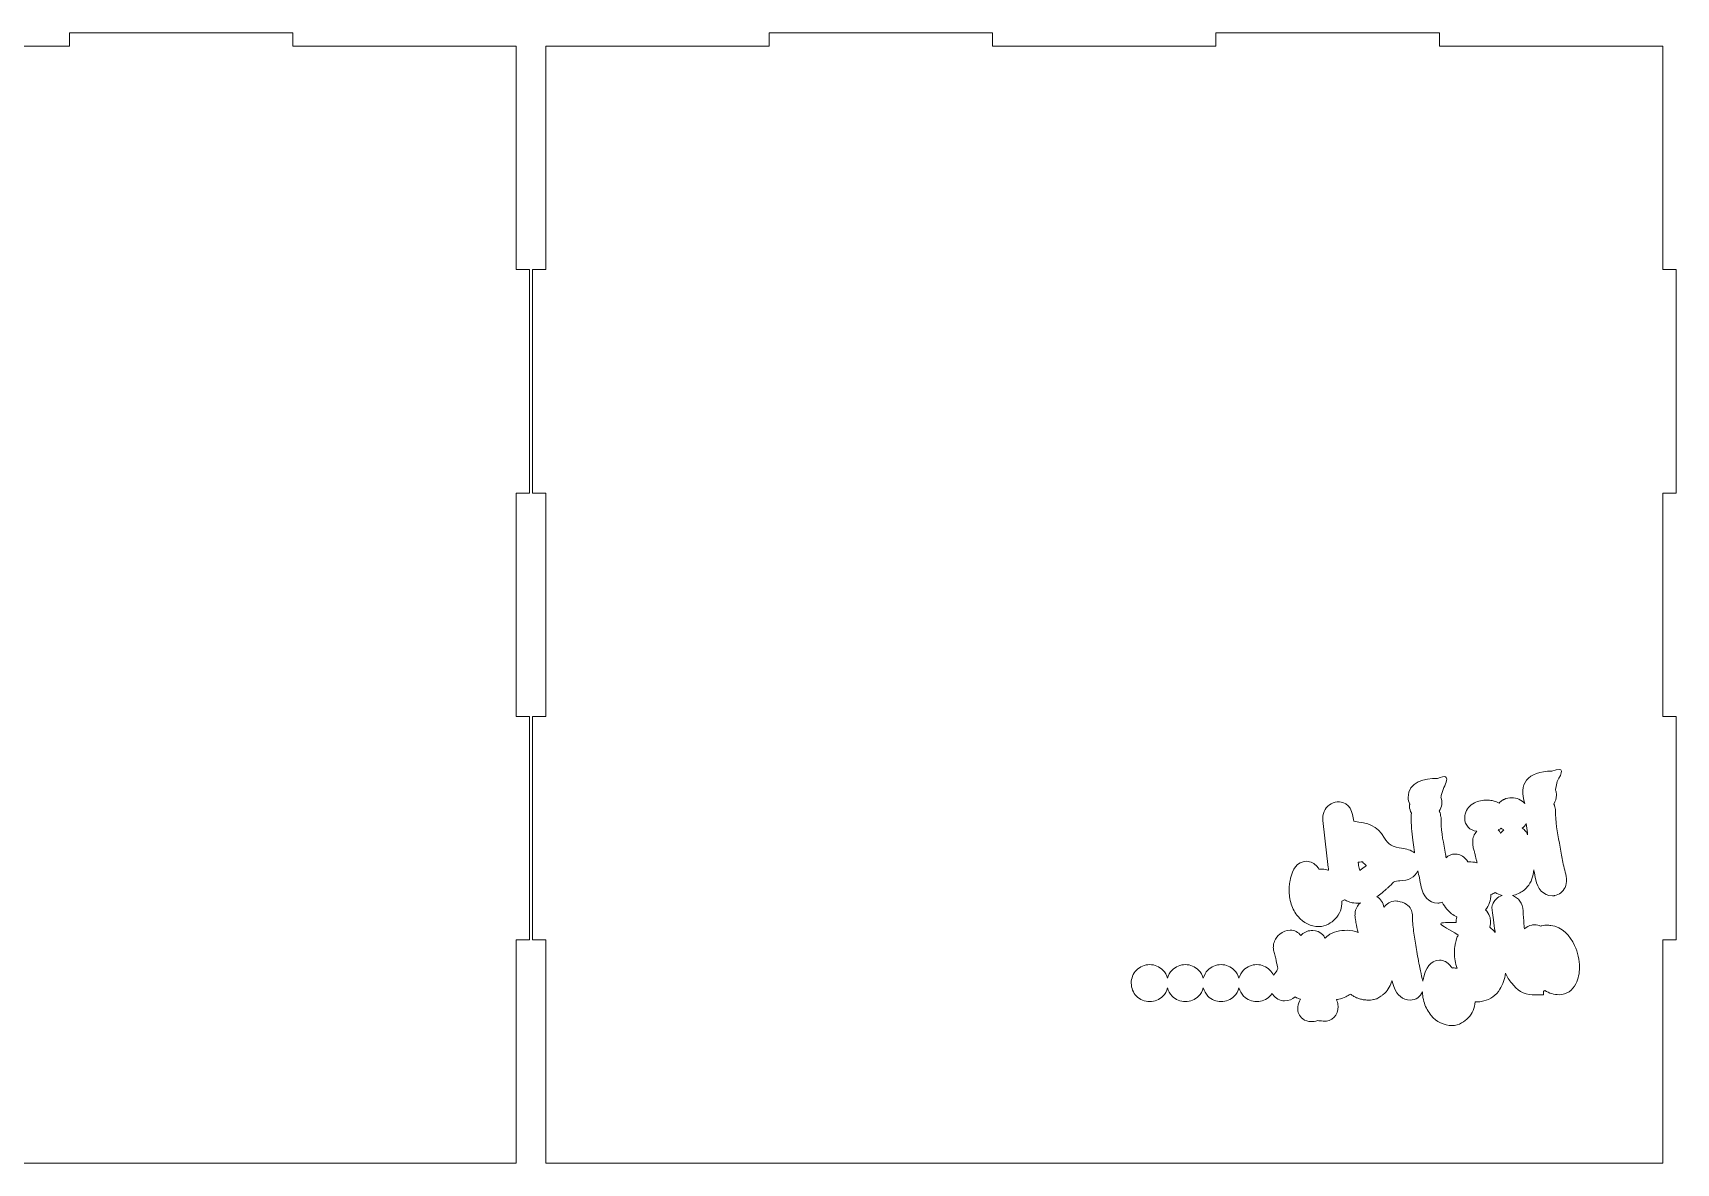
# Model space of a CAD drawing. Header units: millimetres. Extents: x -599 to 1818, y -719 to 408.
# Drawn here: x 299.3 to 593.5, y 2.8 to 205.2 of the extents above; entities that cross this region are included whole.
import ezdxf

# ---------------------------------------------------------------- set-up
doc = ezdxf.new("R2010")
doc.units = ezdxf.units.MM
doc.header["$MEASUREMENT"] = 0
doc.layers.add('Layer 1', color=7, linetype='Continuous')

msp = doc.modelspace()

# ---------------------------------------------------------------- linework, layer by layer
at = {"layer": 'Layer 1', "color": 250, "lineweight": 18}
for points in [[(185.8112, 202.8), (185.8112, 202.8), (225.8112, 202.8), (225.8112, 202.8), (225.8112, 202.8), (225.8112, 202.8), (225.8112, 205.2), (225.8112, 205.2), (225.8112, 205.2), (225.8112, 205.2), (265.8111, 205.2), (265.8111, 205.2), (265.8111, 205.2), (265.8111, 205.2), (265.8111, 202.8), (265.8111, 202.8), (265.8111, 202.8), (265.8111, 202.8), (305.811, 202.8), (305.811, 202.8), (305.811, 202.8), (305.811, 202.8), (305.811, 205.2), (305.811, 205.2), (305.811, 205.2), (305.811, 205.2), (345.8111, 205.2), (345.8111, 205.2), (345.8111, 205.2), (345.8111, 205.2), (345.8111, 202.8), (345.8111, 202.8), (345.8111, 202.8), (345.8111, 202.8), (385.8111, 202.8), (385.8111, 202.8), (385.8111, 202.8), (385.8111, 202.8), (385.8111, 162.8), (385.8111, 162.8), (385.8111, 162.8), (385.8111, 162.8), (388.211, 162.8), (388.211, 162.8), (388.211, 162.8), (388.211, 162.8), (388.211, 122.8), (388.211, 122.8), (388.211, 122.8), (388.211, 122.8), (385.8111, 122.8), (385.8111, 122.8), (385.8111, 122.8), (385.8111, 122.8), (385.8111, 82.8), (385.8111, 82.8), (385.8111, 82.8), (385.8111, 82.8), (388.211, 82.8), (388.211, 82.8), (388.211, 82.8), (388.211, 82.8), (388.211, 42.8), (388.211, 42.8), (388.211, 42.8), (388.211, 42.8), (385.8111, 42.8), (385.8111, 42.8), (385.8111, 42.8), (385.8111, 42.8), (385.8111, 2.8), (385.8111, 2.8), (385.8111, 2.8), (385.8111, 2.8), (185.8112, 2.8), (185.8112, 2.8), (185.8112, 2.8), (185.8112, 2.8), (185.8112, 42.8), (185.8112, 42.8), (185.8112, 42.8), (185.8112, 42.8), (183.4111, 42.8), (183.4111, 42.8), (183.4111, 42.8), (183.4111, 42.8), (183.4111, 82.8), (183.4111, 82.8), (183.4111, 82.8), (183.4111, 82.8), (185.8112, 82.8), (185.8112, 82.8), (185.8112, 82.8), (185.8112, 82.8), (185.8112, 122.8), (185.8112, 122.8), (185.8112, 122.8), (185.8112, 122.8), (183.4111, 122.8), (183.4111, 122.8), (183.4111, 122.8), (183.4111, 122.8), (183.4111, 162.8), (183.4111, 162.8), (183.4111, 162.8), (183.4111, 162.8), (185.8112, 162.8), (185.8112, 162.8), (185.8112, 162.8), (185.8112, 162.8), (185.8112, 202.8), (185.8112, 202.8)], [(391.1277, 202.8), (391.1277, 202.8), (431.1277, 202.8), (431.1277, 202.8), (431.1277, 202.8), (431.1277, 202.8), (431.1277, 205.2), (431.1277, 205.2), (431.1277, 205.2), (431.1277, 205.2), (471.1276, 205.2), (471.1276, 205.2), (471.1276, 205.2), (471.1276, 205.2), (471.1276, 202.8), (471.1276, 202.8), (471.1276, 202.8), (471.1276, 202.8), (511.1276, 202.8), (511.1276, 202.8), (511.1276, 202.8), (511.1276, 202.8), (511.1276, 205.2), (511.1276, 205.2), (511.1276, 205.2), (511.1276, 205.2), (551.1277, 205.2), (551.1277, 205.2), (551.1277, 205.2), (551.1277, 205.2), (551.1277, 202.8), (551.1277, 202.8), (551.1277, 202.8), (551.1277, 202.8), (591.1277, 202.8), (591.1277, 202.8), (591.1277, 202.8), (591.1277, 202.8), (591.1277, 162.8), (591.1277, 162.8), (591.1277, 162.8), (591.1277, 162.8), (593.5276, 162.8), (593.5276, 162.8), (593.5276, 162.8), (593.5276, 162.8), (593.5276, 122.8), (593.5276, 122.8), (593.5276, 122.8), (593.5276, 122.8), (591.1277, 122.8), (591.1277, 122.8), (591.1277, 122.8), (591.1277, 122.8), (591.1277, 82.8), (591.1277, 82.8), (591.1277, 82.8), (591.1277, 82.8), (593.5276, 82.8), (593.5276, 82.8), (593.5276, 82.8), (593.5276, 82.8), (593.5276, 42.8), (593.5276, 42.8), (593.5276, 42.8), (593.5276, 42.8), (591.1277, 42.8), (591.1277, 42.8), (591.1277, 42.8), (591.1277, 42.8), (591.1277, 2.8), (591.1277, 2.8), (591.1277, 2.8), (591.1277, 2.8), (391.1277, 2.8), (391.1277, 2.8), (391.1277, 2.8), (391.1277, 2.8), (391.1277, 42.8), (391.1277, 42.8), (391.1277, 42.8), (391.1277, 42.8), (388.7276, 42.8), (388.7276, 42.8), (388.7276, 42.8), (388.7276, 42.8), (388.7276, 82.8), (388.7276, 82.8), (388.7276, 82.8), (388.7276, 82.8), (391.1277, 82.8), (391.1277, 82.8), (391.1277, 82.8), (391.1277, 82.8), (391.1277, 122.8), (391.1277, 122.8), (391.1277, 122.8), (391.1277, 122.8), (388.7276, 122.8), (388.7276, 122.8), (388.7276, 122.8), (388.7276, 122.8), (388.7276, 162.8), (388.7276, 162.8), (388.7276, 162.8), (388.7276, 162.8), (391.1277, 162.8), (391.1277, 162.8), (391.1277, 162.8), (391.1277, 162.8), (391.1277, 202.8), (391.1277, 202.8)]]:
    msp.add_open_spline(points, degree=3, knots=[0, 0, 0, 0, 0.03448276, 0.03448276, 0.03448276, 0.03448276, 0.06896552, 0.06896552, 0.06896552, 0.06896552, 0.10344828, 0.10344828, 0.10344828, 0.10344828, 0.13793103, 0.13793103, 0.13793103, 0.13793103, 0.17241379, 0.17241379, 0.17241379, 0.17241379, 0.20689655, 0.20689655, 0.20689655, 0.20689655, 0.24137931, 0.24137931, 0.24137931, 0.24137931, 0.27586207, 0.27586207, 0.27586207, 0.27586207, 0.31034483, 0.31034483, 0.31034483, 0.31034483, 0.34482759, 0.34482759, 0.34482759, 0.34482759, 0.37931034, 0.37931034, 0.37931034, 0.37931034, 0.4137931, 0.4137931, 0.4137931, 0.4137931, 0.44827586, 0.44827586, 0.44827586, 0.44827586, 0.48275862, 0.48275862, 0.48275862, 0.48275862, 0.51724138, 0.51724138, 0.51724138, 0.51724138, 0.55172414, 0.55172414, 0.55172414, 0.55172414, 0.5862069, 0.5862069, 0.5862069, 0.5862069, 0.62068966, 0.62068966, 0.62068966, 0.62068966, 0.65517241, 0.65517241, 0.65517241, 0.65517241, 0.68965517, 0.68965517, 0.68965517, 0.68965517, 0.72413793, 0.72413793, 0.72413793, 0.72413793, 0.75862069, 0.75862069, 0.75862069, 0.75862069, 0.79310345, 0.79310345, 0.79310345, 0.79310345, 0.82758621, 0.82758621, 0.82758621, 0.82758621, 0.86206897, 0.86206897, 0.86206897, 0.86206897, 0.89655172, 0.89655172, 0.89655172, 0.89655172, 0.93103448, 0.93103448, 0.93103448, 0.93103448, 1, 1, 1, 1], dxfattribs=at)
at = {"layer": 'Layer 1', "color": 242, "lineweight": 18}
for points, knots in [([(536.9822, 49.3981), (536.8204, 49.3829), (536.6569, 49.375), (536.4917, 49.375), (536.4917, 49.375), (536.3751, 49.375), (536.2584, 49.375), (536.1418, 49.375), (536.1418, 49.375), (535.9412, 49.3921), (535.7407, 49.4093), (535.5401, 49.4264), (535.5401, 49.4264), (535.3983, 49.4626), (535.2564, 49.4989), (535.1144, 49.5351), (535.1144, 49.5351), (535.0204, 49.5707), (534.9263, 49.6062), (534.8323, 49.6418), (534.8323, 49.6418), (534.5989, 49.7301), (534.3849, 49.8339), (534.1822, 49.9662), (534.1822, 49.9662), (534.1602, 49.952), (534.1382, 49.938), (534.116, 49.9241), (534.116, 49.9241), (533.979, 49.8383), (533.8376, 49.7625), (533.6926, 49.6967), (533.6926, 49.6967), (533.7299, 48.5062), (533.2771, 47.4025), (532.4654, 46.5332), (532.4654, 46.5332), (532.1184, 46.1618), (531.7178, 45.8532), (531.273, 45.6077), (531.273, 45.6077), (530.7454, 45.3163), (530.1728, 45.1506), (529.5686, 45.1506), (529.5686, 45.1506), (528.0692, 45.1506), (526.7885, 45.8288), (525.8202, 46.9593), (525.8202, 46.9593), (525.2716, 47.5997), (524.8679, 48.3473), (524.6047, 49.147), (524.6047, 49.147), (524.4591, 49.5888), (524.3567, 50.0439), (524.31, 50.507), (524.31, 50.507), (524.291, 50.6948), (524.2721, 50.8825), (524.2532, 51.0703), (524.2532, 51.0703), (524.2448, 51.3022), (524.2363, 51.5342), (524.2279, 51.7661), (524.2279, 51.7661), (524.2406, 52.0469), (524.2533, 52.3276), (524.266, 52.6084), (524.266, 52.6084), (524.2945, 52.8131), (524.3231, 53.0179), (524.3518, 53.2226), (524.3518, 53.2226), (524.3975, 53.4195), (524.4434, 53.6164), (524.4892, 53.8133), (524.4892, 53.8133), (524.8316, 55.2839), (525.5603, 56.8516), (527.339, 56.8516), (527.339, 56.8516), (528.1045, 56.8516), (528.7486, 56.4665), (529.2294, 55.8971), (529.2294, 55.8971), (529.3134, 55.7977), (529.3973, 55.6982), (529.4813, 55.5988), (529.4813, 55.5988), (529.5056, 55.5488), (529.5299, 55.4987), (529.5541, 55.4487), (529.5541, 55.4487), (529.6303, 55.4542), (529.7066, 55.457), (529.7832, 55.457), (529.7832, 55.457), (530.2284, 55.457), (530.7123, 55.4227), (531.1397, 55.2911), (531.1397, 55.2911), (531.1795, 55.2788), (531.2192, 55.2666), (531.259, 55.2543), (531.259, 55.2543), (531.2593, 55.2585), (531.2595, 55.2627), (531.2597, 55.2669), (531.2597, 55.2669), (531.2597, 55.3323), (531.2597, 55.3976), (531.2597, 55.463), (531.2597, 55.463), (531.2511, 55.5529), (531.2425, 55.6428), (531.2337, 55.7327), (531.2337, 55.7327), (530.9153, 58.5426), (530.5967, 61.3524), (530.2782, 64.1623), (530.2782, 64.1623), (530.269, 64.1871), (530.2599, 64.212), (530.2508, 64.2368), (530.2508, 64.2368), (530.2508, 64.356), (530.2508, 64.4752), (530.2508, 64.5944), (530.2508, 64.5944), (530.2508, 65.1266), (530.4149, 65.6531), (530.6671, 66.1181), (530.6671, 66.1181), (531.1868, 67.0757), (532.1726, 67.4897), (533.223, 67.4897), (533.223, 67.4897), (535.0986, 67.4897), (535.6148, 65.5684), (535.813, 64.0179), (535.813, 64.0179), (538.3607, 63.6366), (539.9451, 63.4515), (541.3123, 61.0033), (541.3123, 61.0033), (541.5992, 60.4894), (542.0292, 60.0653), (542.5023, 59.7214), (542.5023, 59.7214), (542.8551, 59.465), (543.9299, 59.2783), (544.3515, 59.2196), (544.3515, 59.2196), (545.1823, 59.1038), (546.0685, 58.855), (546.6998, 58.3502), (546.6998, 58.3502), (546.6699, 58.5426), (546.6408, 58.7351), (546.6126, 58.9278), (546.6126, 58.9278), (546.5292, 59.4996), (546.4444, 60.0709), (546.3725, 60.6443), (546.3725, 60.6443), (546.1984, 62.0316), (546.0618, 63.4634), (546.0618, 64.8627), (546.0618, 64.8627), (546.0618, 65.0653), (546.0852, 65.2638), (546.1305, 65.4547), (546.1305, 65.4547), (545.9064, 65.8342), (545.7775, 66.2612), (545.799, 66.7311), (545.799, 66.7311), (545.8023, 66.806), (545.8059, 66.881), (545.8093, 66.9559), (545.8093, 66.9559), (545.8111, 66.9947), (545.8137, 67.0333), (545.8175, 67.0718), (545.8175, 67.0718), (545.6777, 67.5116), (545.5323, 67.8169), (545.5323, 68.2792), (545.5323, 68.2792), (545.5323, 71.1522), (548.566, 71.6938), (550.7728, 71.6938), (550.7728, 71.6938), (553.813, 72.8935), (551.8347, 70.4331), (551.4737, 68.6496), (551.4737, 68.6496), (551.4508, 68.5371), (551.4218, 68.4269), (551.3873, 68.319), (551.3873, 68.319), (551.7843, 67.4773), (551.5874, 66.6124), (551.1193, 65.8125), (551.1193, 65.8125), (551.141, 65.7703), (551.1614, 65.7272), (551.1806, 65.6832), (551.1806, 65.6832), (551.2066, 65.6241), (551.2325, 65.5649), (551.2585, 65.5058), (551.2585, 65.5058), (551.2917, 65.3578), (551.3249, 65.2098), (551.358, 65.0618), (551.358, 65.0618), (551.4507, 64.6476), (551.4364, 64.8285), (551.4364, 64.2927), (551.4364, 64.2927), (551.4364, 64.1709), (551.4364, 64.0491), (551.4364, 63.9273), (551.4364, 63.9273), (551.4364, 61.9764), (551.9151, 60.0239), (552.234, 58.1068), (552.234, 58.1068), (552.2678, 57.9044), (552.2998, 57.7016), (552.3318, 57.4989), (552.3318, 57.4989), (552.7504, 57.8968), (553.2953, 58.1497), (554.0099, 58.1497), (554.0099, 58.1497), (554.7753, 58.1497), (555.4194, 57.7646), (555.9001, 57.1952), (555.9001, 57.1952), (555.9841, 57.0958), (556.0681, 56.9963), (556.1521, 56.8969), (556.1521, 56.8969), (556.1763, 56.8469), (556.2006, 56.7968), (556.2249, 56.7468), (556.2249, 56.7468), (556.301, 56.7523), (556.3775, 56.7551), (556.4539, 56.7551), (556.4539, 56.7551), (556.8992, 56.7551), (557.3833, 56.7208), (557.8105, 56.5892), (557.8105, 56.5892), (557.84, 56.5801), (557.8697, 56.571), (557.8992, 56.5619), (557.8992, 56.5619), (557.8593, 56.7674), (557.7929, 56.9855), (557.7445, 57.1808), (557.7445, 57.1808), (557.6533, 57.5489), (557.5623, 57.9169), (557.4711, 58.285), (557.4711, 58.285), (557.4211, 58.4816), (557.3712, 58.6782), (557.3212, 58.8748), (557.3212, 58.8748), (557.2462, 59.1417), (557.1711, 59.4087), (557.096, 59.6756), (557.096, 59.6756), (557.096, 59.8984), (557.096, 60.1211), (557.096, 60.3439), (557.096, 60.3439), (557.096, 60.6951), (557.1518, 61.0368), (557.2844, 61.3565), (557.2844, 61.3565), (557.4064, 61.6823), (557.5979, 61.974), (557.8376, 62.2266), (557.8376, 62.2266), (556.6003, 62.3495), (555.6641, 63.2966), (555.6641, 64.595), (555.6641, 64.595), (555.6641, 64.8119), (555.6404, 64.954), (555.7501, 65.2977), (555.7501, 65.2977), (555.9658, 66.2025), (556.5629, 66.9188), (557.4072, 67.3348), (557.4072, 67.3348), (558.1035, 67.6778), (558.8759, 67.7953), (559.6457, 67.7953), (559.6457, 67.7953), (559.9539, 67.7953), (560.2638, 67.7872), (560.567, 67.7272), (560.567, 67.7272), (560.6999, 67.7009), (560.8326, 67.6746), (560.9654, 67.6483), (560.9654, 67.6483), (561.093, 67.6029), (561.2207, 67.5576), (561.3483, 67.5122), (561.3483, 67.5122), (561.5257, 67.4491), (561.6948, 67.3733), (561.8536, 67.2851), (561.8536, 67.2851), (562.0171, 67.4634), (562.2039, 67.6257), (562.4125, 67.769), (562.4125, 67.769), (562.4616, 67.8028), (562.5107, 67.8365), (562.56, 67.8703), (562.56, 67.8703), (562.6144, 67.8948), (562.6686, 67.9194), (562.723, 67.9439), (562.723, 67.9439), (563.1506, 68.1366), (563.6089, 68.238), (564.078, 68.238), (564.078, 68.238), (565.0121, 68.238), (565.8437, 67.8593), (566.4426, 67.1743), (566.4426, 67.1743), (565.1772, 70.662), (566.9383, 72.9919), (571.2849, 72.9919), (571.2849, 72.9919), (573.6427, 73.9224), (573.1309, 72.7109), (572.2315, 71.1611), (572.2315, 71.1611), (572.1495, 70.7566), (572.0676, 70.3522), (571.9856, 69.9477), (571.9856, 69.9477), (571.9629, 69.8352), (571.9339, 69.725), (571.8994, 69.6171), (571.8994, 69.6171), (571.9508, 69.5081), (571.9941, 69.3935), (572.0288, 69.273), (572.0288, 69.273), (572.0545, 69.183), (572.0803, 69.093), (572.106, 69.003), (572.106, 69.003), (572.106, 68.9094), (572.106, 68.8158), (572.106, 68.7222), (572.106, 68.7222), (572.106, 68.1371), (571.9178, 67.6003), (571.6315, 67.1107), (571.6315, 67.1107), (571.6528, 67.0688), (571.673, 67.0261), (571.6922, 66.9825), (571.6922, 66.9825), (571.7183, 66.923), (571.7446, 66.8636), (571.7707, 66.8041), (571.7707, 66.8041), (571.8039, 66.6558), (571.837, 66.5075), (571.8701, 66.3592), (571.8701, 66.3592), (571.9622, 65.9476), (571.9485, 66.1294), (571.9485, 65.5908), (571.9485, 65.5908), (571.9485, 65.469), (571.9485, 65.3472), (571.9485, 65.2254), (571.9485, 65.2254), (571.9485, 63.2745), (572.427, 61.322), (572.7461, 59.4049), (572.7461, 59.4049), (572.8255, 58.927), (572.8957, 58.4472), (572.9785, 57.97), (572.9785, 57.97), (573.0523, 57.5444), (573.1359, 57.1202), (573.2222, 56.697), (573.2222, 56.697), (573.4278, 55.6892), (573.7579, 54.8181), (573.8715, 53.7621), (573.8715, 53.7621), (573.8782, 53.6995), (573.885, 53.637), (573.8916, 53.5744), (573.8916, 53.5744), (573.9458, 53.0719), (573.8299, 52.632), (573.6324, 52.179), (573.6324, 52.179), (573.2899, 51.3932), (572.5969, 50.8887), (571.7699, 50.7155), (571.7699, 50.7155), (571.7023, 50.7014), (571.6347, 50.6872), (571.5671, 50.6731), (571.5671, 50.6731), (571.4981, 50.6731), (571.429, 50.6731), (571.3601, 50.6731), (571.3601, 50.6731), (569.6705, 50.6731), (568.6953, 52.0071), (568.3895, 53.5388), (568.3895, 53.5388), (568.2811, 54.0819), (568.1725, 54.6251), (568.0641, 55.1682), (568.0641, 55.1682), (568.0555, 55.2118), (568.0467, 55.2554), (568.038, 55.2989), (568.038, 55.2989), (567.9323, 54.1976), (567.6088, 53.1195), (566.8795, 52.2569), (566.8795, 52.2569), (566.4451, 51.743), (565.9058, 51.3418), (565.2907, 51.0692), (565.2907, 51.0692), (564.9391, 50.9133), (564.5734, 50.8076), (564.1992, 50.7449), (564.1992, 50.7449), (565.3119, 50.3427), (566.043, 49.2934), (566.1204, 48.0095), (566.1204, 48.0095), (566.1696, 47.1948), (566.2188, 46.3801), (566.268, 45.5654), (566.268, 45.5654), (566.2838, 45.3013), (566.3266, 45.0419), (566.3767, 44.7835), (566.3767, 44.7835), (566.762, 45.1049), (567.2094, 45.3143), (567.6981, 45.4385), (567.6981, 45.4385), (567.7788, 45.4591), (567.8597, 45.4796), (567.9406, 45.5002), (567.9406, 45.5002), (568.024, 45.5002), (568.1075, 45.5002), (568.1909, 45.5002), (568.1909, 45.5002), (568.5746, 45.5002), (568.9258, 45.4093), (569.2404, 45.25), (569.2404, 45.25), (569.3277, 45.2744), (569.4152, 45.2989), (569.5024, 45.3233), (569.5024, 45.3233), (569.6639, 45.3468), (569.8254, 45.3702), (569.9869, 45.3937), (569.9869, 45.3937), (570.1016, 45.4011), (570.2163, 45.4086), (570.3309, 45.416), (570.3309, 45.416), (570.459, 45.4101), (570.5871, 45.4042), (570.7152, 45.3983), (570.7152, 45.3983), (570.832, 45.3864), (570.9489, 45.3745), (571.0656, 45.3626), (571.0656, 45.3626), (573.1542, 45.1496), (574.5242, 43.562), (575.346, 41.7525), (575.346, 41.7525), (575.9074, 40.5161), (576.2322, 39.1958), (576.2322, 37.8342), (576.2322, 37.8342), (576.2322, 36.8139), (576.0268, 35.8185), (575.554, 34.9097), (575.554, 34.9097), (574.9543, 33.7572), (573.9316, 32.9643), (572.5996, 32.9643), (572.5996, 32.9643), (571.6601, 32.9643), (570.7778, 33.2136), (570.0133, 33.7186), (570.0133, 33.7186), (569.9268, 33.656), (569.8385, 33.5968), (569.7483, 33.5413), (569.7483, 33.5413), (569.7483, 33.3457), (569.7483, 33.15), (569.7483, 32.9544), (569.7483, 32.9544), (569.0815, 32.9544), (568.4149, 32.9544), (567.7483, 32.9544), (567.7483, 32.9544), (566.2257, 32.9544), (564.9951, 33.8602), (564.0824, 35.0049), (564.0824, 35.0049), (563.6423, 35.5567), (563.2758, 36.1606), (562.9734, 36.7961), (562.9734, 36.7961), (562.8223, 35.7869), (562.5117, 34.8089), (561.9536, 33.9347), (561.9536, 33.9347), (561.2884, 32.8926), (560.3042, 32.0845), (559.0699, 31.8492), (559.0699, 31.8492), (558.7498, 31.7882), (558.4299, 31.7272), (558.1099, 31.6662), (558.1099, 31.6662), (557.9179, 31.6662), (557.7258, 31.6662), (557.5338, 31.6662), (557.5338, 31.6662), (557.4877, 30.5992), (557.0465, 29.6149), (556.3083, 28.8245), (556.3083, 28.8245), (555.9616, 28.4531), (555.5607, 28.1445), (555.1162, 27.899), (555.1162, 27.899), (554.5883, 27.6076), (554.0161, 27.4419), (553.4116, 27.4419), (553.4116, 27.4419), (551.9122, 27.4419), (550.6315, 28.1201), (549.6631, 29.2506), (549.6631, 29.2506), (549.1146, 29.8909), (548.7112, 30.6385), (548.4479, 31.438), (548.4479, 31.438), (548.3023, 31.88), (548.1997, 32.3351), (548.153, 32.7983), (548.153, 32.7983), (548.134, 32.9861), (548.115, 33.174), (548.0961, 33.3618), (548.0961, 33.3618), (548.0947, 33.4008), (548.0932, 33.4398), (548.0919, 33.4788), (548.0919, 33.4788), (547.7478, 32.6185), (546.9411, 32.0099), (545.9073, 32.0099), (545.9073, 32.0099), (544.543, 32.0099), (543.5666, 32.9254), (543.079, 34.1399), (543.079, 34.1399), (542.9201, 34.5356), (542.7825, 35.009), (542.6604, 35.4746), (542.6604, 35.4746), (542.6364, 35.3982), (542.6113, 35.3222), (542.5848, 35.2465), (542.5848, 35.2465), (542.2801, 34.3769), (541.8061, 33.588), (541.0753, 33.0106), (541.0753, 33.0106), (540.9338, 32.8988), (540.7924, 32.787), (540.6509, 32.6752), (540.6509, 32.6752), (540.4163, 32.5298), (540.182, 32.3844), (539.9475, 32.239), (539.9475, 32.239), (539.7372, 32.188), (539.5271, 32.1369), (539.3168, 32.0859), (539.3168, 32.0859), (539.1499, 32.0606), (538.983, 32.0352), (538.8161, 32.0099), (538.8161, 32.0099), (538.5893, 32.0099), (538.3625, 32.0099), (538.1357, 32.0099), (538.1357, 32.0099), (537.928, 32.0259), (537.7202, 32.0419), (537.5124, 32.0579), (537.5124, 32.0579), (537.2864, 32.1112), (537.0604, 32.1644), (536.8342, 32.2177), (536.8342, 32.2177), (536.6472, 32.2859), (536.4599, 32.354), (536.2729, 32.4222), (536.2729, 32.4222), (536.0806, 32.531), (535.8883, 32.6397), (535.696, 32.7485), (535.696, 32.7485), (535.5231, 32.8462), (535.3563, 32.9539), (535.1967, 33.0712), (535.1967, 33.0712), (534.9336, 32.8803), (534.6595, 32.7054), (534.3721, 32.5679), (534.3721, 32.5679), (533.9778, 32.3792), (533.5617, 32.2498), (533.1357, 32.155), (533.1357, 32.155), (532.9894, 32.1224), (532.8421, 32.0955), (532.6938, 32.074), (532.6938, 32.074), (532.844, 31.7867), (532.9396, 31.4647), (532.9678, 31.1165), (532.9678, 31.1165), (532.9745, 31.0338), (532.9811, 30.9512), (532.9878, 30.8685), (532.9878, 30.8685), (533.1127, 29.3189), (531.8802, 28.096), (530.3311, 28.2364), (530.3311, 28.2364), (530.1308, 28.2545), (529.9305, 28.2727), (529.7302, 28.2908), (529.7302, 28.2908), (529.6122, 28.2984), (529.4942, 28.3059), (529.3762, 28.3135), (529.3762, 28.3135), (529.2493, 28.2897), (529.1224, 28.266), (528.9955, 28.2422), (528.9955, 28.2422), (528.4311, 28.1364), (528.717, 28.151), (528.1848, 28.151), (528.1848, 28.151), (527.6321, 28.151), (527.1022, 28.31), (526.6609, 28.6492), (526.6609, 28.6492), (526.0448, 29.1227), (525.7199, 29.8691), (525.7779, 30.6422), (525.7779, 30.6422), (525.7812, 30.6881), (525.7847, 30.7339), (525.7882, 30.7798), (525.7882, 30.7798), (525.8257, 31.2803), (525.9904, 31.7447), (526.2555, 32.1408), (526.2555, 32.1408), (525.9212, 32.2347), (525.6033, 32.3763), (525.3045, 32.5566), (525.3045, 32.5566), (524.7946, 32.1167), (524.1591, 31.8524), (523.4206, 31.8524), (523.4206, 31.8524), (522.5485, 31.8524), (521.8109, 32.3049), (521.2927, 32.9819), (521.2927, 32.9819), (521.2489, 33.0391), (521.207, 33.0974), (521.1667, 33.1568), (521.1667, 33.1568), (521.053, 32.9931), (520.9234, 32.8379), (520.7782, 32.6927), (520.7782, 32.6927), (520.1488, 32.0635), (519.3318, 31.7251), (518.442, 31.7251), (518.442, 31.7251), (517.544, 31.7251), (516.7154, 32.0581), (516.0829, 32.6991), (516.0829, 32.6991), (515.668, 33.1196), (515.3851, 33.6218), (515.2424, 34.1721), (515.2424, 34.1721), (515.0959, 33.6181), (514.8056, 33.1138), (514.3847, 32.6929), (514.3847, 32.6929), (513.7553, 32.0635), (512.9383, 31.7251), (512.0483, 31.7251), (512.0483, 31.7251), (511.1504, 31.7251), (510.3217, 32.0581), (509.6894, 32.6991), (509.6894, 32.6991), (509.2745, 33.1196), (508.9916, 33.6218), (508.8489, 34.1723), (508.8489, 34.1723), (508.7024, 33.6182), (508.4122, 33.1139), (507.9912, 32.6929), (507.9912, 32.6929), (507.3618, 32.0635), (506.5447, 31.7251), (505.6549, 31.7251), (505.6549, 31.7251), (504.7567, 31.7251), (503.9283, 32.0581), (503.2958, 32.6991), (503.2958, 32.6991), (502.8809, 33.1196), (502.5981, 33.6218), (502.4553, 34.1723), (502.4553, 34.1723), (502.3089, 33.6181), (502.0186, 33.1137), (501.5976, 32.6927), (501.5976, 32.6927), (500.9682, 32.0635), (500.1512, 31.7251), (499.2614, 31.7251), (499.2614, 31.7251), (498.3633, 31.7251), (497.5345, 32.0581), (496.9022, 32.6992), (496.9022, 32.6992), (496.2793, 33.3306), (495.9539, 34.1462), (495.9539, 35.0325), (495.9539, 35.0325), (495.9539, 35.9138), (496.2777, 36.7276), (496.8927, 37.3596), (496.8927, 37.3596), (497.5246, 38.0087), (498.3567, 38.3466), (499.2614, 38.3466), (499.2614, 38.3466), (500.1512, 38.3466), (500.9682, 38.0082), (501.5976, 37.379), (501.5976, 37.379), (502.0198, 36.9569), (502.3098, 36.4501), (502.4559, 35.8938), (502.4559, 35.8938), (502.598, 36.4403), (502.8779, 36.9401), (503.2863, 37.3597), (503.2863, 37.3597), (503.9183, 38.0087), (504.7503, 38.3466), (505.6549, 38.3466), (505.6549, 38.3466), (506.5447, 38.3466), (507.3618, 38.0082), (507.9912, 37.3788), (507.9912, 37.3788), (508.4133, 36.9567), (508.7033, 36.4499), (508.8494, 35.8937), (508.8494, 35.8937), (508.9915, 36.4403), (509.2715, 36.9401), (509.6799, 37.3597), (509.6799, 37.3597), (510.3118, 38.0087), (511.1438, 38.3466), (512.0483, 38.3466), (512.0483, 38.3466), (512.9383, 38.3466), (513.7553, 38.0082), (514.3847, 37.3788), (514.3847, 37.3788), (514.8068, 36.9567), (515.0968, 36.45), (515.243, 35.8939), (515.243, 35.8939), (515.385, 36.4404), (515.665, 36.9402), (516.0734, 37.3597), (516.0734, 37.3597), (516.7053, 38.0087), (517.5374, 38.3466), (518.442, 38.3466), (518.442, 38.3466), (519.3318, 38.3466), (520.1488, 38.0082), (520.7782, 37.379), (520.7782, 37.379), (521.0518, 37.1055), (521.2699, 36.7964), (521.4292, 36.4613), (521.4292, 36.4613), (521.4898, 36.5326), (521.5488, 36.605), (521.6057, 36.6759), (521.6057, 36.6759), (521.7468, 36.8521), (521.8773, 37.0362), (521.9987, 37.2267), (521.9987, 37.2267), (522.0532, 37.3122), (522.1838, 37.5372), (522.1943, 37.6469), (522.1943, 37.6469), (522.1819, 37.7204), (522.1693, 37.7938), (522.1567, 37.8673), (522.1567, 37.8673), (522.1546, 37.8799), (522.1525, 37.8927), (522.1504, 37.9053), (522.1504, 37.9053), (522.0134, 38.4226), (521.9514, 38.9466), (521.8202, 39.451), (521.8202, 39.451), (521.7851, 39.5863), (521.7498, 39.7215), (521.7147, 39.8568), (521.7147, 39.8568), (521.6341, 40.1614), (521.5533, 40.4661), (521.4727, 40.7707), (521.4727, 40.7707), (521.4466, 40.982), (521.4205, 41.1932), (521.3943, 41.4045), (521.3943, 41.4045), (521.406, 41.6305), (521.4176, 41.8565), (521.4291, 42.0825), (521.4291, 42.0825), (521.4888, 42.2417), (521.5484, 42.4008), (521.6081, 42.56), (521.6081, 42.56), (521.8094, 43.0975), (522.1633, 43.4563), (522.591, 43.8119), (522.591, 43.8119), (523.1078, 44.2416), (523.7084, 44.5256), (524.3929, 44.5256), (524.3929, 44.5256), (525.2063, 44.5256), (525.8693, 44.1423), (526.3172, 43.5641), (526.3172, 43.5641), (526.37, 43.6197), (526.425, 43.6733), (526.482, 43.7249), (526.482, 43.7249), (527.032, 44.2216), (527.7316, 44.4755), (528.4697, 44.4755), (528.4697, 44.4755), (529.1641, 44.4755), (529.7943, 44.1743), (530.2669, 43.6732), (530.2669, 43.6732), (530.3294, 43.6069), (530.3919, 43.5406), (530.4545, 43.4743), (530.4545, 43.4743), (530.4969, 43.3937), (530.5393, 43.313), (530.5816, 43.2324), (530.5816, 43.2324), (530.6104, 43.1779), (530.6382, 43.123), (530.665, 43.0677), (530.665, 43.0677), (530.8108, 43.233), (530.9735, 43.3862), (531.1501, 43.5256), (531.1501, 43.5256), (532.1249, 44.2947), (533.3901, 44.4954), (534.5984, 44.4954), (534.5984, 44.4954), (535.2858, 44.4954), (535.944, 44.3523), (536.5635, 44.0935), (536.5635, 44.0935), (536.4387, 44.6865), (536.3136, 45.2796), (536.1888, 45.8726), (536.1888, 45.8726), (536.1574, 46.0688), (536.1259, 46.2651), (536.0945, 46.4613), (536.0945, 46.4613), (536.0675, 46.6832), (536.0406, 46.9051), (536.0136, 47.127), (536.0136, 47.127), (536.019, 47.2663), (536.0245, 47.4056), (536.0299, 47.5449), (536.0299, 47.5449), (536.0438, 47.9043), (536.148, 48.2475), (536.3202, 48.5587), (536.3202, 48.5587), (536.481, 48.8834), (536.7088, 49.1614), (536.9822, 49.3981)], [0, 0, 0, 0, 0.00413223, 0.00413223, 0.00413223, 0.00413223, 0.00826446, 0.00826446, 0.00826446, 0.00826446, 0.01239669, 0.01239669, 0.01239669, 0.01239669, 0.01652893, 0.01652893, 0.01652893, 0.01652893, 0.02066116, 0.02066116, 0.02066116, 0.02066116, 0.02479339, 0.02479339, 0.02479339, 0.02479339, 0.02892562, 0.02892562, 0.02892562, 0.02892562, 0.03305785, 0.03305785, 0.03305785, 0.03305785, 0.03719008, 0.03719008, 0.03719008, 0.03719008, 0.04132231, 0.04132231, 0.04132231, 0.04132231, 0.04545455, 0.04545455, 0.04545455, 0.04545455, 0.04958678, 0.04958678, 0.04958678, 0.04958678, 0.05371901, 0.05371901, 0.05371901, 0.05371901, 0.05785124, 0.05785124, 0.05785124, 0.05785124, 0.06198347, 0.06198347, 0.06198347, 0.06198347, 0.0661157, 0.0661157, 0.0661157, 0.0661157, 0.07024793, 0.07024793, 0.07024793, 0.07024793, 0.07438017, 0.07438017, 0.07438017, 0.07438017, 0.0785124, 0.0785124, 0.0785124, 0.0785124, 0.08264463, 0.08264463, 0.08264463, 0.08264463, 0.08677686, 0.08677686, 0.08677686, 0.08677686, 0.09090909, 0.09090909, 0.09090909, 0.09090909, 0.09504132, 0.09504132, 0.09504132, 0.09504132, 0.09917355, 0.09917355, 0.09917355, 0.09917355, 0.10330579, 0.10330579, 0.10330579, 0.10330579, 0.10743802, 0.10743802, 0.10743802, 0.10743802, 0.11157025, 0.11157025, 0.11157025, 0.11157025, 0.11570248, 0.11570248, 0.11570248, 0.11570248, 0.11983471, 0.11983471, 0.11983471, 0.11983471, 0.12396694, 0.12396694, 0.12396694, 0.12396694, 0.12809917, 0.12809917, 0.12809917, 0.12809917, 0.1322314, 0.1322314, 0.1322314, 0.1322314, 0.13636364, 0.13636364, 0.13636364, 0.13636364, 0.14049587, 0.14049587, 0.14049587, 0.14049587, 0.1446281, 0.1446281, 0.1446281, 0.1446281, 0.14876033, 0.14876033, 0.14876033, 0.14876033, 0.15289256, 0.15289256, 0.15289256, 0.15289256, 0.15702479, 0.15702479, 0.15702479, 0.15702479, 0.16115702, 0.16115702, 0.16115702, 0.16115702, 0.16528926, 0.16528926, 0.16528926, 0.16528926, 0.16942149, 0.16942149, 0.16942149, 0.16942149, 0.17355372, 0.17355372, 0.17355372, 0.17355372, 0.17768595, 0.17768595, 0.17768595, 0.17768595, 0.18181818, 0.18181818, 0.18181818, 0.18181818, 0.18595041, 0.18595041, 0.18595041, 0.18595041, 0.19008264, 0.19008264, 0.19008264, 0.19008264, 0.19421488, 0.19421488, 0.19421488, 0.19421488, 0.19834711, 0.19834711, 0.19834711, 0.19834711, 0.20247934, 0.20247934, 0.20247934, 0.20247934, 0.20661157, 0.20661157, 0.20661157, 0.20661157, 0.2107438, 0.2107438, 0.2107438, 0.2107438, 0.21487603, 0.21487603, 0.21487603, 0.21487603, 0.21900826, 0.21900826, 0.21900826, 0.21900826, 0.2231405, 0.2231405, 0.2231405, 0.2231405, 0.22727273, 0.22727273, 0.22727273, 0.22727273, 0.23140496, 0.23140496, 0.23140496, 0.23140496, 0.23553719, 0.23553719, 0.23553719, 0.23553719, 0.23966942, 0.23966942, 0.23966942, 0.23966942, 0.24380165, 0.24380165, 0.24380165, 0.24380165, 0.24793388, 0.24793388, 0.24793388, 0.24793388, 0.25206612, 0.25206612, 0.25206612, 0.25206612, 0.25619835, 0.25619835, 0.25619835, 0.25619835, 0.26033058, 0.26033058, 0.26033058, 0.26033058, 0.26446281, 0.26446281, 0.26446281, 0.26446281, 0.26859504, 0.26859504, 0.26859504, 0.26859504, 0.27272727, 0.27272727, 0.27272727, 0.27272727, 0.2768595, 0.2768595, 0.2768595, 0.2768595, 0.28099174, 0.28099174, 0.28099174, 0.28099174, 0.28512397, 0.28512397, 0.28512397, 0.28512397, 0.2892562, 0.2892562, 0.2892562, 0.2892562, 0.29338843, 0.29338843, 0.29338843, 0.29338843, 0.29752066, 0.29752066, 0.29752066, 0.29752066, 0.30165289, 0.30165289, 0.30165289, 0.30165289, 0.30578512, 0.30578512, 0.30578512, 0.30578512, 0.30991736, 0.30991736, 0.30991736, 0.30991736, 0.31404959, 0.31404959, 0.31404959, 0.31404959, 0.31818182, 0.31818182, 0.31818182, 0.31818182, 0.32231405, 0.32231405, 0.32231405, 0.32231405, 0.32644628, 0.32644628, 0.32644628, 0.32644628, 0.33057851, 0.33057851, 0.33057851, 0.33057851, 0.33471074, 0.33471074, 0.33471074, 0.33471074, 0.33884298, 0.33884298, 0.33884298, 0.33884298, 0.34297521, 0.34297521, 0.34297521, 0.34297521, 0.34710744, 0.34710744, 0.34710744, 0.34710744, 0.35123967, 0.35123967, 0.35123967, 0.35123967, 0.3553719, 0.3553719, 0.3553719, 0.3553719, 0.35950413, 0.35950413, 0.35950413, 0.35950413, 0.36363636, 0.36363636, 0.36363636, 0.36363636, 0.3677686, 0.3677686, 0.3677686, 0.3677686, 0.37190083, 0.37190083, 0.37190083, 0.37190083, 0.37603306, 0.37603306, 0.37603306, 0.37603306, 0.38016529, 0.38016529, 0.38016529, 0.38016529, 0.38429752, 0.38429752, 0.38429752, 0.38429752, 0.38842975, 0.38842975, 0.38842975, 0.38842975, 0.39256198, 0.39256198, 0.39256198, 0.39256198, 0.39669421, 0.39669421, 0.39669421, 0.39669421, 0.40082645, 0.40082645, 0.40082645, 0.40082645, 0.40495868, 0.40495868, 0.40495868, 0.40495868, 0.40909091, 0.40909091, 0.40909091, 0.40909091, 0.41322314, 0.41322314, 0.41322314, 0.41322314, 0.41735537, 0.41735537, 0.41735537, 0.41735537, 0.4214876, 0.4214876, 0.4214876, 0.4214876, 0.42561983, 0.42561983, 0.42561983, 0.42561983, 0.42975207, 0.42975207, 0.42975207, 0.42975207, 0.4338843, 0.4338843, 0.4338843, 0.4338843, 0.43801653, 0.43801653, 0.43801653, 0.43801653, 0.44214876, 0.44214876, 0.44214876, 0.44214876, 0.44628099, 0.44628099, 0.44628099, 0.44628099, 0.45041322, 0.45041322, 0.45041322, 0.45041322, 0.45454545, 0.45454545, 0.45454545, 0.45454545, 0.45867769, 0.45867769, 0.45867769, 0.45867769, 0.46280992, 0.46280992, 0.46280992, 0.46280992, 0.46694215, 0.46694215, 0.46694215, 0.46694215, 0.47107438, 0.47107438, 0.47107438, 0.47107438, 0.47520661, 0.47520661, 0.47520661, 0.47520661, 0.47933884, 0.47933884, 0.47933884, 0.47933884, 0.48347107, 0.48347107, 0.48347107, 0.48347107, 0.48760331, 0.48760331, 0.48760331, 0.48760331, 0.49173554, 0.49173554, 0.49173554, 0.49173554, 0.49586777, 0.49586777, 0.49586777, 0.49586777, 0.5, 0.5, 0.5, 0.5, 0.50413223, 0.50413223, 0.50413223, 0.50413223, 0.50826446, 0.50826446, 0.50826446, 0.50826446, 0.51239669, 0.51239669, 0.51239669, 0.51239669, 0.51652893, 0.51652893, 0.51652893, 0.51652893, 0.52066116, 0.52066116, 0.52066116, 0.52066116, 0.52479339, 0.52479339, 0.52479339, 0.52479339, 0.52892562, 0.52892562, 0.52892562, 0.52892562, 0.53305785, 0.53305785, 0.53305785, 0.53305785, 0.53719008, 0.53719008, 0.53719008, 0.53719008, 0.54132231, 0.54132231, 0.54132231, 0.54132231, 0.54545455, 0.54545455, 0.54545455, 0.54545455, 0.54958678, 0.54958678, 0.54958678, 0.54958678, 0.55371901, 0.55371901, 0.55371901, 0.55371901, 0.55785124, 0.55785124, 0.55785124, 0.55785124, 0.56198347, 0.56198347, 0.56198347, 0.56198347, 0.5661157, 0.5661157, 0.5661157, 0.5661157, 0.57024793, 0.57024793, 0.57024793, 0.57024793, 0.57438017, 0.57438017, 0.57438017, 0.57438017, 0.5785124, 0.5785124, 0.5785124, 0.5785124, 0.58264463, 0.58264463, 0.58264463, 0.58264463, 0.58677686, 0.58677686, 0.58677686, 0.58677686, 0.59090909, 0.59090909, 0.59090909, 0.59090909, 0.59504132, 0.59504132, 0.59504132, 0.59504132, 0.59917355, 0.59917355, 0.59917355, 0.59917355, 0.60330579, 0.60330579, 0.60330579, 0.60330579, 0.60743802, 0.60743802, 0.60743802, 0.60743802, 0.61157025, 0.61157025, 0.61157025, 0.61157025, 0.61570248, 0.61570248, 0.61570248, 0.61570248, 0.61983471, 0.61983471, 0.61983471, 0.61983471, 0.62396694, 0.62396694, 0.62396694, 0.62396694, 0.62809917, 0.62809917, 0.62809917, 0.62809917, 0.6322314, 0.6322314, 0.6322314, 0.6322314, 0.63636364, 0.63636364, 0.63636364, 0.63636364, 0.64049587, 0.64049587, 0.64049587, 0.64049587, 0.6446281, 0.6446281, 0.6446281, 0.6446281, 0.64876033, 0.64876033, 0.64876033, 0.64876033, 0.65289256, 0.65289256, 0.65289256, 0.65289256, 0.65702479, 0.65702479, 0.65702479, 0.65702479, 0.66115702, 0.66115702, 0.66115702, 0.66115702, 0.66528926, 0.66528926, 0.66528926, 0.66528926, 0.66942149, 0.66942149, 0.66942149, 0.66942149, 0.67355372, 0.67355372, 0.67355372, 0.67355372, 0.67768595, 0.67768595, 0.67768595, 0.67768595, 0.68181818, 0.68181818, 0.68181818, 0.68181818, 0.68595041, 0.68595041, 0.68595041, 0.68595041, 0.69008264, 0.69008264, 0.69008264, 0.69008264, 0.69421488, 0.69421488, 0.69421488, 0.69421488, 0.69834711, 0.69834711, 0.69834711, 0.69834711, 0.70247934, 0.70247934, 0.70247934, 0.70247934, 0.70661157, 0.70661157, 0.70661157, 0.70661157, 0.7107438, 0.7107438, 0.7107438, 0.7107438, 0.71487603, 0.71487603, 0.71487603, 0.71487603, 0.71900826, 0.71900826, 0.71900826, 0.71900826, 0.7231405, 0.7231405, 0.7231405, 0.7231405, 0.72727273, 0.72727273, 0.72727273, 0.72727273, 0.73140496, 0.73140496, 0.73140496, 0.73140496, 0.73553719, 0.73553719, 0.73553719, 0.73553719, 0.73966942, 0.73966942, 0.73966942, 0.73966942, 0.74380165, 0.74380165, 0.74380165, 0.74380165, 0.74793388, 0.74793388, 0.74793388, 0.74793388, 0.75206612, 0.75206612, 0.75206612, 0.75206612, 0.75619835, 0.75619835, 0.75619835, 0.75619835, 0.76033058, 0.76033058, 0.76033058, 0.76033058, 0.76446281, 0.76446281, 0.76446281, 0.76446281, 0.76859504, 0.76859504, 0.76859504, 0.76859504, 0.77272727, 0.77272727, 0.77272727, 0.77272727, 0.7768595, 0.7768595, 0.7768595, 0.7768595, 0.78099174, 0.78099174, 0.78099174, 0.78099174, 0.78512397, 0.78512397, 0.78512397, 0.78512397, 0.7892562, 0.7892562, 0.7892562, 0.7892562, 0.79338843, 0.79338843, 0.79338843, 0.79338843, 0.79752066, 0.79752066, 0.79752066, 0.79752066, 0.80165289, 0.80165289, 0.80165289, 0.80165289, 0.80578512, 0.80578512, 0.80578512, 0.80578512, 0.80991736, 0.80991736, 0.80991736, 0.80991736, 0.81404959, 0.81404959, 0.81404959, 0.81404959, 0.81818182, 0.81818182, 0.81818182, 0.81818182, 0.82231405, 0.82231405, 0.82231405, 0.82231405, 0.82644628, 0.82644628, 0.82644628, 0.82644628, 0.83057851, 0.83057851, 0.83057851, 0.83057851, 0.83471074, 0.83471074, 0.83471074, 0.83471074, 0.83884298, 0.83884298, 0.83884298, 0.83884298, 0.84297521, 0.84297521, 0.84297521, 0.84297521, 0.84710744, 0.84710744, 0.84710744, 0.84710744, 0.85123967, 0.85123967, 0.85123967, 0.85123967, 0.8553719, 0.8553719, 0.8553719, 0.8553719, 0.85950413, 0.85950413, 0.85950413, 0.85950413, 0.86363636, 0.86363636, 0.86363636, 0.86363636, 0.8677686, 0.8677686, 0.8677686, 0.8677686, 0.87190083, 0.87190083, 0.87190083, 0.87190083, 0.87603306, 0.87603306, 0.87603306, 0.87603306, 0.88016529, 0.88016529, 0.88016529, 0.88016529, 0.88429752, 0.88429752, 0.88429752, 0.88429752, 0.88842975, 0.88842975, 0.88842975, 0.88842975, 0.89256198, 0.89256198, 0.89256198, 0.89256198, 0.89669421, 0.89669421, 0.89669421, 0.89669421, 0.90082645, 0.90082645, 0.90082645, 0.90082645, 0.90495868, 0.90495868, 0.90495868, 0.90495868, 0.90909091, 0.90909091, 0.90909091, 0.90909091, 0.91322314, 0.91322314, 0.91322314, 0.91322314, 0.91735537, 0.91735537, 0.91735537, 0.91735537, 0.9214876, 0.9214876, 0.9214876, 0.9214876, 0.92561983, 0.92561983, 0.92561983, 0.92561983, 0.92975207, 0.92975207, 0.92975207, 0.92975207, 0.9338843, 0.9338843, 0.9338843, 0.9338843, 0.93801653, 0.93801653, 0.93801653, 0.93801653, 0.94214876, 0.94214876, 0.94214876, 0.94214876, 0.94628099, 0.94628099, 0.94628099, 0.94628099, 0.95041322, 0.95041322, 0.95041322, 0.95041322, 0.95454545, 0.95454545, 0.95454545, 0.95454545, 0.95867769, 0.95867769, 0.95867769, 0.95867769, 0.96280992, 0.96280992, 0.96280992, 0.96280992, 0.96694215, 0.96694215, 0.96694215, 0.96694215, 0.97107438, 0.97107438, 0.97107438, 0.97107438, 0.97520661, 0.97520661, 0.97520661, 0.97520661, 0.97933884, 0.97933884, 0.97933884, 0.97933884, 0.98347107, 0.98347107, 0.98347107, 0.98347107, 0.98760331, 0.98760331, 0.98760331, 0.98760331, 0.99173554, 0.99173554, 0.99173554, 0.99173554, 1, 1, 1, 1]), ([(562.1984, 62.7594), (562.0245, 62.6382), (561.8393, 62.5455), (561.6453, 62.4773), (561.6453, 62.4773), (561.6943, 62.4322), (561.742, 62.3852), (561.7881, 62.3363), (561.7881, 62.3363), (561.8507, 62.27), (561.9132, 62.2037), (561.9758, 62.1374), (561.9758, 62.1374), (562.0182, 62.0568), (562.0606, 61.9761), (562.103, 61.8955), (562.103, 61.8955), (562.1082, 61.8857), (562.1133, 61.8758), (562.1185, 61.8659), (562.1185, 61.8659), (562.1476, 61.9071), (562.1766, 61.9484), (562.2057, 61.9896), (562.2057, 61.9896), (562.3328, 62.17), (562.483, 62.3317), (562.6501, 62.4745), (562.6501, 62.4745), (562.4912, 62.5554), (562.3401, 62.6505), (562.1984, 62.7594)], [0, 0, 0, 0, 0.11111111, 0.11111111, 0.11111111, 0.11111111, 0.22222222, 0.22222222, 0.22222222, 0.22222222, 0.33333333, 0.33333333, 0.33333333, 0.33333333, 0.44444444, 0.44444444, 0.44444444, 0.44444444, 0.55555556, 0.55555556, 0.55555556, 0.55555556, 0.66666667, 0.66666667, 0.66666667, 0.66666667, 0.77777778, 0.77777778, 0.77777778, 0.77777778, 1, 1, 1, 1]), ([(566.7024, 63.5966), (566.5124, 63.2853), (566.265, 63.0059), (565.9668, 62.7668), (565.9668, 62.7668), (566.1924, 62.6274), (566.3978, 62.4502), (566.5753, 62.234), (566.5753, 62.234), (566.6339, 62.1626), (566.6926, 62.0913), (566.7512, 62.0199), (566.7512, 62.0199), (566.7882, 61.9353), (566.8254, 61.8508), (566.8624, 61.7662), (566.8624, 61.7662), (566.8842, 61.7161), (566.9058, 61.6658), (566.9268, 61.6154), (566.9268, 61.6154), (566.9123, 61.7244), (566.8982, 61.8334), (566.8844, 61.9425), (566.8844, 61.9425), (566.816, 62.4885), (566.7534, 63.0414), (566.7024, 63.5966)], [0, 0, 0, 0, 0.125, 0.125, 0.125, 0.125, 0.25, 0.25, 0.25, 0.25, 0.375, 0.375, 0.375, 0.375, 0.5, 0.5, 0.5, 0.5, 0.625, 0.625, 0.625, 0.625, 0.75, 0.75, 0.75, 0.75, 1, 1, 1, 1]), ([(536.5758, 56.7208), (536.6051, 56.5138), (536.6361, 56.3074), (536.6693, 56.1017), (536.6693, 56.1017), (536.7171, 55.8044), (536.7756, 55.4917), (536.8591, 55.1939), (536.8591, 55.1939), (536.8953, 55.2171), (536.9266, 55.2387), (536.9495, 55.2556), (536.9495, 55.2556), (537.2791, 55.4981), (537.6087, 55.7406), (537.9383, 55.9831), (537.9383, 55.9831), (537.9725, 56.0083), (538.0069, 56.0338), (538.0411, 56.0594), (538.0411, 56.0594), (538.0089, 56.0903), (537.977, 56.1213), (537.945, 56.1525), (537.945, 56.1525), (537.7787, 56.3147), (537.6125, 56.4769), (537.4462, 56.6391), (537.4462, 56.6391), (537.4152, 56.6776), (537.3841, 56.7162), (537.3531, 56.7547), (537.3531, 56.7547), (537.2798, 56.7459), (537.2062, 56.737), (537.1329, 56.7282), (537.1329, 56.7282), (536.942, 56.7053), (536.7558, 56.7034), (536.5758, 56.7208)], [0, 0, 0, 0, 0.09090909, 0.09090909, 0.09090909, 0.09090909, 0.18181818, 0.18181818, 0.18181818, 0.18181818, 0.27272727, 0.27272727, 0.27272727, 0.27272727, 0.36363636, 0.36363636, 0.36363636, 0.36363636, 0.45454545, 0.45454545, 0.45454545, 0.45454545, 0.54545455, 0.54545455, 0.54545455, 0.54545455, 0.63636364, 0.63636364, 0.63636364, 0.63636364, 0.72727273, 0.72727273, 0.72727273, 0.72727273, 0.81818182, 0.81818182, 0.81818182, 0.81818182, 1, 1, 1, 1]), ([(539.9149, 50.4968), (540.6649, 50.1677), (541.0184, 49.3975), (541.2206, 48.5822), (541.2206, 48.5822), (541.6244, 49.2896), (542.3859, 49.7424), (543.292, 49.7424), (543.292, 49.7424), (543.5912, 49.7424), (543.8652, 49.6859), (544.1112, 49.5837), (544.1112, 49.5837), (544.6336, 49.5326), (545.1184, 49.308), (545.5108, 48.9522), (545.5108, 48.9522), (546.0701, 48.445), (546.3048, 47.743), (546.3048, 47.0049), (546.3048, 47.0049), (546.3048, 46.8451), (546.3048, 46.6854), (546.3048, 46.5256), (546.3048, 46.5256), (546.3016, 46.4961), (546.2984, 46.4667), (546.2952, 46.4372), (546.2952, 46.4372), (546.3409, 45.9796), (546.3865, 45.522), (546.4322, 45.0644), (546.4322, 45.0644), (546.4796, 44.5893), (546.5386, 44.1156), (546.6084, 43.6432), (546.6084, 43.6432), (546.7537, 42.6608), (546.911, 41.6801), (547.0826, 40.702), (547.0826, 40.702), (547.1822, 40.1348), (547.2816, 39.5676), (547.3812, 39.0004), (547.3812, 39.0004), (547.419, 38.8055), (547.457, 38.6105), (547.495, 38.4156), (547.495, 38.4156), (547.5776, 38.0273), (547.6602, 37.6389), (547.7429, 37.2506), (547.7429, 37.2506), (547.8867, 36.6225), (548.0303, 35.9943), (548.1741, 35.3662), (548.1741, 35.3662), (548.181, 35.4154), (548.1879, 35.4647), (548.1947, 35.5139), (548.1947, 35.5139), (548.2406, 35.7108), (548.2865, 35.9077), (548.3322, 36.1046), (548.3322, 36.1046), (548.6747, 37.5752), (549.4032, 39.1429), (551.1821, 39.1429), (551.1821, 39.1429), (551.9476, 39.1429), (552.5917, 38.7578), (553.0723, 38.1884), (553.0723, 38.1884), (553.1563, 38.0889), (553.2404, 37.9893), (553.3244, 37.8898), (553.3244, 37.8898), (553.3486, 37.8398), (553.3729, 37.7899), (553.3972, 37.7399), (553.3972, 37.7399), (553.4732, 37.7454), (553.5497, 37.7482), (553.6261, 37.7482), (553.6261, 37.7482), (553.8467, 37.7482), (554.0766, 37.7398), (554.3046, 37.7154), (554.3046, 37.7154), (553.9708, 38.5666), (553.8354, 39.4955), (553.8354, 40.4352), (553.8354, 40.4352), (553.8354, 40.5492), (553.8354, 40.6633), (553.8354, 40.7773), (553.8354, 40.7773), (553.8354, 41.047), (553.8134, 41.0889), (553.8674, 41.3326), (553.8674, 41.3326), (553.8853, 41.5592), (553.9218, 41.7855), (553.9673, 42.0064), (553.9673, 42.0064), (553.9964, 42.1472), (554.0254, 42.288), (554.0546, 42.4288), (554.0546, 42.4288), (554.091, 42.6049), (554.1377, 42.7739), (554.1967, 42.9432), (554.1967, 42.9432), (554.2821, 43.209), (554.2769, 43.1688), (554.3408, 43.3018), (554.3408, 43.3018), (554.3855, 43.412), (554.433, 43.5209), (554.4836, 43.6279), (554.4836, 43.6279), (551.1628, 45.8007), (549.7066, 45.8918), (554.1656, 45.8918), (554.1656, 45.8918), (554.131, 46.2336), (554.1702, 46.5465), (554.263, 46.8825), (554.263, 46.8825), (553.5952, 47.194), (552.9999, 47.6633), (552.4909, 48.2574), (552.4909, 48.2574), (552.1583, 48.6458), (551.8789, 49.0737), (551.6517, 49.5287), (551.6517, 49.5287), (551.5246, 49.4829), (551.3931, 49.4457), (551.2578, 49.4174), (551.2578, 49.4174), (551.1902, 49.4033), (551.1228, 49.3891), (551.0552, 49.375), (551.0552, 49.375), (550.9862, 49.375), (550.9171, 49.375), (550.848, 49.375), (550.848, 49.375), (549.1586, 49.375), (548.1832, 50.709), (547.8774, 52.2407), (547.8774, 52.2407), (547.769, 52.7838), (547.6606, 53.327), (547.5522, 53.8701), (547.5522, 53.8701), (547.4666, 54.2982), (547.3783, 54.7254), (547.2907, 55.1526), (547.2907, 55.1526), (546.7566, 53.9763), (545.5066, 53.3546), (544.0553, 53.3546), (544.0553, 53.3546), (543.7429, 53.3546), (543.1789, 53.3204), (542.926, 53.0997), (542.926, 53.0997), (542.748, 52.9445), (542.5837, 52.7584), (542.4126, 52.5935), (542.4126, 52.5935), (542.2414, 52.4285), (542.0695, 52.2628), (541.8924, 52.1043), (541.8924, 52.1043), (541.7589, 51.9849), (541.6254, 51.8654), (541.4921, 51.746), (541.4921, 51.746), (541.2891, 51.5731), (541.0863, 51.4003), (540.8835, 51.2274), (540.8835, 51.2274), (540.5759, 50.9652), (540.2525, 50.7189), (539.9149, 50.4968)], [0, 0, 0, 0, 0.02083333, 0.02083333, 0.02083333, 0.02083333, 0.04166667, 0.04166667, 0.04166667, 0.04166667, 0.0625, 0.0625, 0.0625, 0.0625, 0.08333333, 0.08333333, 0.08333333, 0.08333333, 0.10416667, 0.10416667, 0.10416667, 0.10416667, 0.125, 0.125, 0.125, 0.125, 0.14583333, 0.14583333, 0.14583333, 0.14583333, 0.16666667, 0.16666667, 0.16666667, 0.16666667, 0.1875, 0.1875, 0.1875, 0.1875, 0.20833333, 0.20833333, 0.20833333, 0.20833333, 0.22916667, 0.22916667, 0.22916667, 0.22916667, 0.25, 0.25, 0.25, 0.25, 0.27083333, 0.27083333, 0.27083333, 0.27083333, 0.29166667, 0.29166667, 0.29166667, 0.29166667, 0.3125, 0.3125, 0.3125, 0.3125, 0.33333333, 0.33333333, 0.33333333, 0.33333333, 0.35416667, 0.35416667, 0.35416667, 0.35416667, 0.375, 0.375, 0.375, 0.375, 0.39583333, 0.39583333, 0.39583333, 0.39583333, 0.41666667, 0.41666667, 0.41666667, 0.41666667, 0.4375, 0.4375, 0.4375, 0.4375, 0.45833333, 0.45833333, 0.45833333, 0.45833333, 0.47916667, 0.47916667, 0.47916667, 0.47916667, 0.5, 0.5, 0.5, 0.5, 0.52083333, 0.52083333, 0.52083333, 0.52083333, 0.54166667, 0.54166667, 0.54166667, 0.54166667, 0.5625, 0.5625, 0.5625, 0.5625, 0.58333333, 0.58333333, 0.58333333, 0.58333333, 0.60416667, 0.60416667, 0.60416667, 0.60416667, 0.625, 0.625, 0.625, 0.625, 0.64583333, 0.64583333, 0.64583333, 0.64583333, 0.66666667, 0.66666667, 0.66666667, 0.66666667, 0.6875, 0.6875, 0.6875, 0.6875, 0.70833333, 0.70833333, 0.70833333, 0.70833333, 0.72916667, 0.72916667, 0.72916667, 0.72916667, 0.75, 0.75, 0.75, 0.75, 0.77083333, 0.77083333, 0.77083333, 0.77083333, 0.79166667, 0.79166667, 0.79166667, 0.79166667, 0.8125, 0.8125, 0.8125, 0.8125, 0.83333333, 0.83333333, 0.83333333, 0.83333333, 0.85416667, 0.85416667, 0.85416667, 0.85416667, 0.875, 0.875, 0.875, 0.875, 0.89583333, 0.89583333, 0.89583333, 0.89583333, 0.91666667, 0.91666667, 0.91666667, 0.91666667, 0.9375, 0.9375, 0.9375, 0.9375, 0.95833333, 0.95833333, 0.95833333, 0.95833333, 1, 1, 1, 1]), ([(562.3481, 50.7545), (561.9113, 50.85), (561.5032, 51.0265), (561.1288, 51.2677), (561.1288, 51.2677), (560.9027, 51.1286), (560.6613, 51.0135), (560.4141, 50.92), (560.4141, 50.92), (560.398, 50.9138), (560.3817, 50.9078), (560.3654, 50.9019), (560.3654, 50.9019), (560.3753, 49.8889), (560.0304, 48.9419), (559.4118, 48.1532), (559.4118, 48.1532), (559.7247, 47.825), (559.9512, 47.4257), (560.1212, 46.9986), (560.1212, 46.9986), (560.1495, 46.9275), (560.1778, 46.8564), (560.206, 46.7853), (560.206, 46.7853), (560.2308, 46.6213), (560.2557, 46.4573), (560.2806, 46.2933), (560.2806, 46.2933), (560.3454, 45.8654), (560.3013, 45.4432), (560.1702, 45.0475), (560.1702, 45.0475), (560.5263, 44.7759), (560.8473, 44.4514), (561.1348, 44.0926), (561.1348, 44.0926), (561.1251, 44.1513), (561.1153, 44.2099), (561.1056, 44.2686), (561.1056, 44.2686), (561.0022, 44.9606), (560.8988, 45.6525), (560.7954, 46.3445), (560.7954, 46.3445), (560.7198, 46.9239), (560.6441, 47.5033), (560.5685, 48.0827), (560.5685, 48.0827), (560.4703, 48.8342), (560.6946, 49.1593), (560.7828, 49.3424), (560.7828, 49.3424), (561.0275, 49.8512), (561.0949, 49.8449), (561.313, 50.0744), (561.313, 50.0744), (561.6047, 50.3815), (561.9585, 50.6033), (562.3481, 50.7545)], [0, 0, 0, 0, 0.0625, 0.0625, 0.0625, 0.0625, 0.125, 0.125, 0.125, 0.125, 0.1875, 0.1875, 0.1875, 0.1875, 0.25, 0.25, 0.25, 0.25, 0.3125, 0.3125, 0.3125, 0.3125, 0.375, 0.375, 0.375, 0.375, 0.4375, 0.4375, 0.4375, 0.4375, 0.5, 0.5, 0.5, 0.5, 0.5625, 0.5625, 0.5625, 0.5625, 0.625, 0.625, 0.625, 0.625, 0.6875, 0.6875, 0.6875, 0.6875, 0.75, 0.75, 0.75, 0.75, 0.8125, 0.8125, 0.8125, 0.8125, 0.875, 0.875, 0.875, 0.875, 1, 1, 1, 1])]:
    msp.add_open_spline(points, degree=3, knots=knots, dxfattribs=at)

doc.saveas('drawing.dxf')
